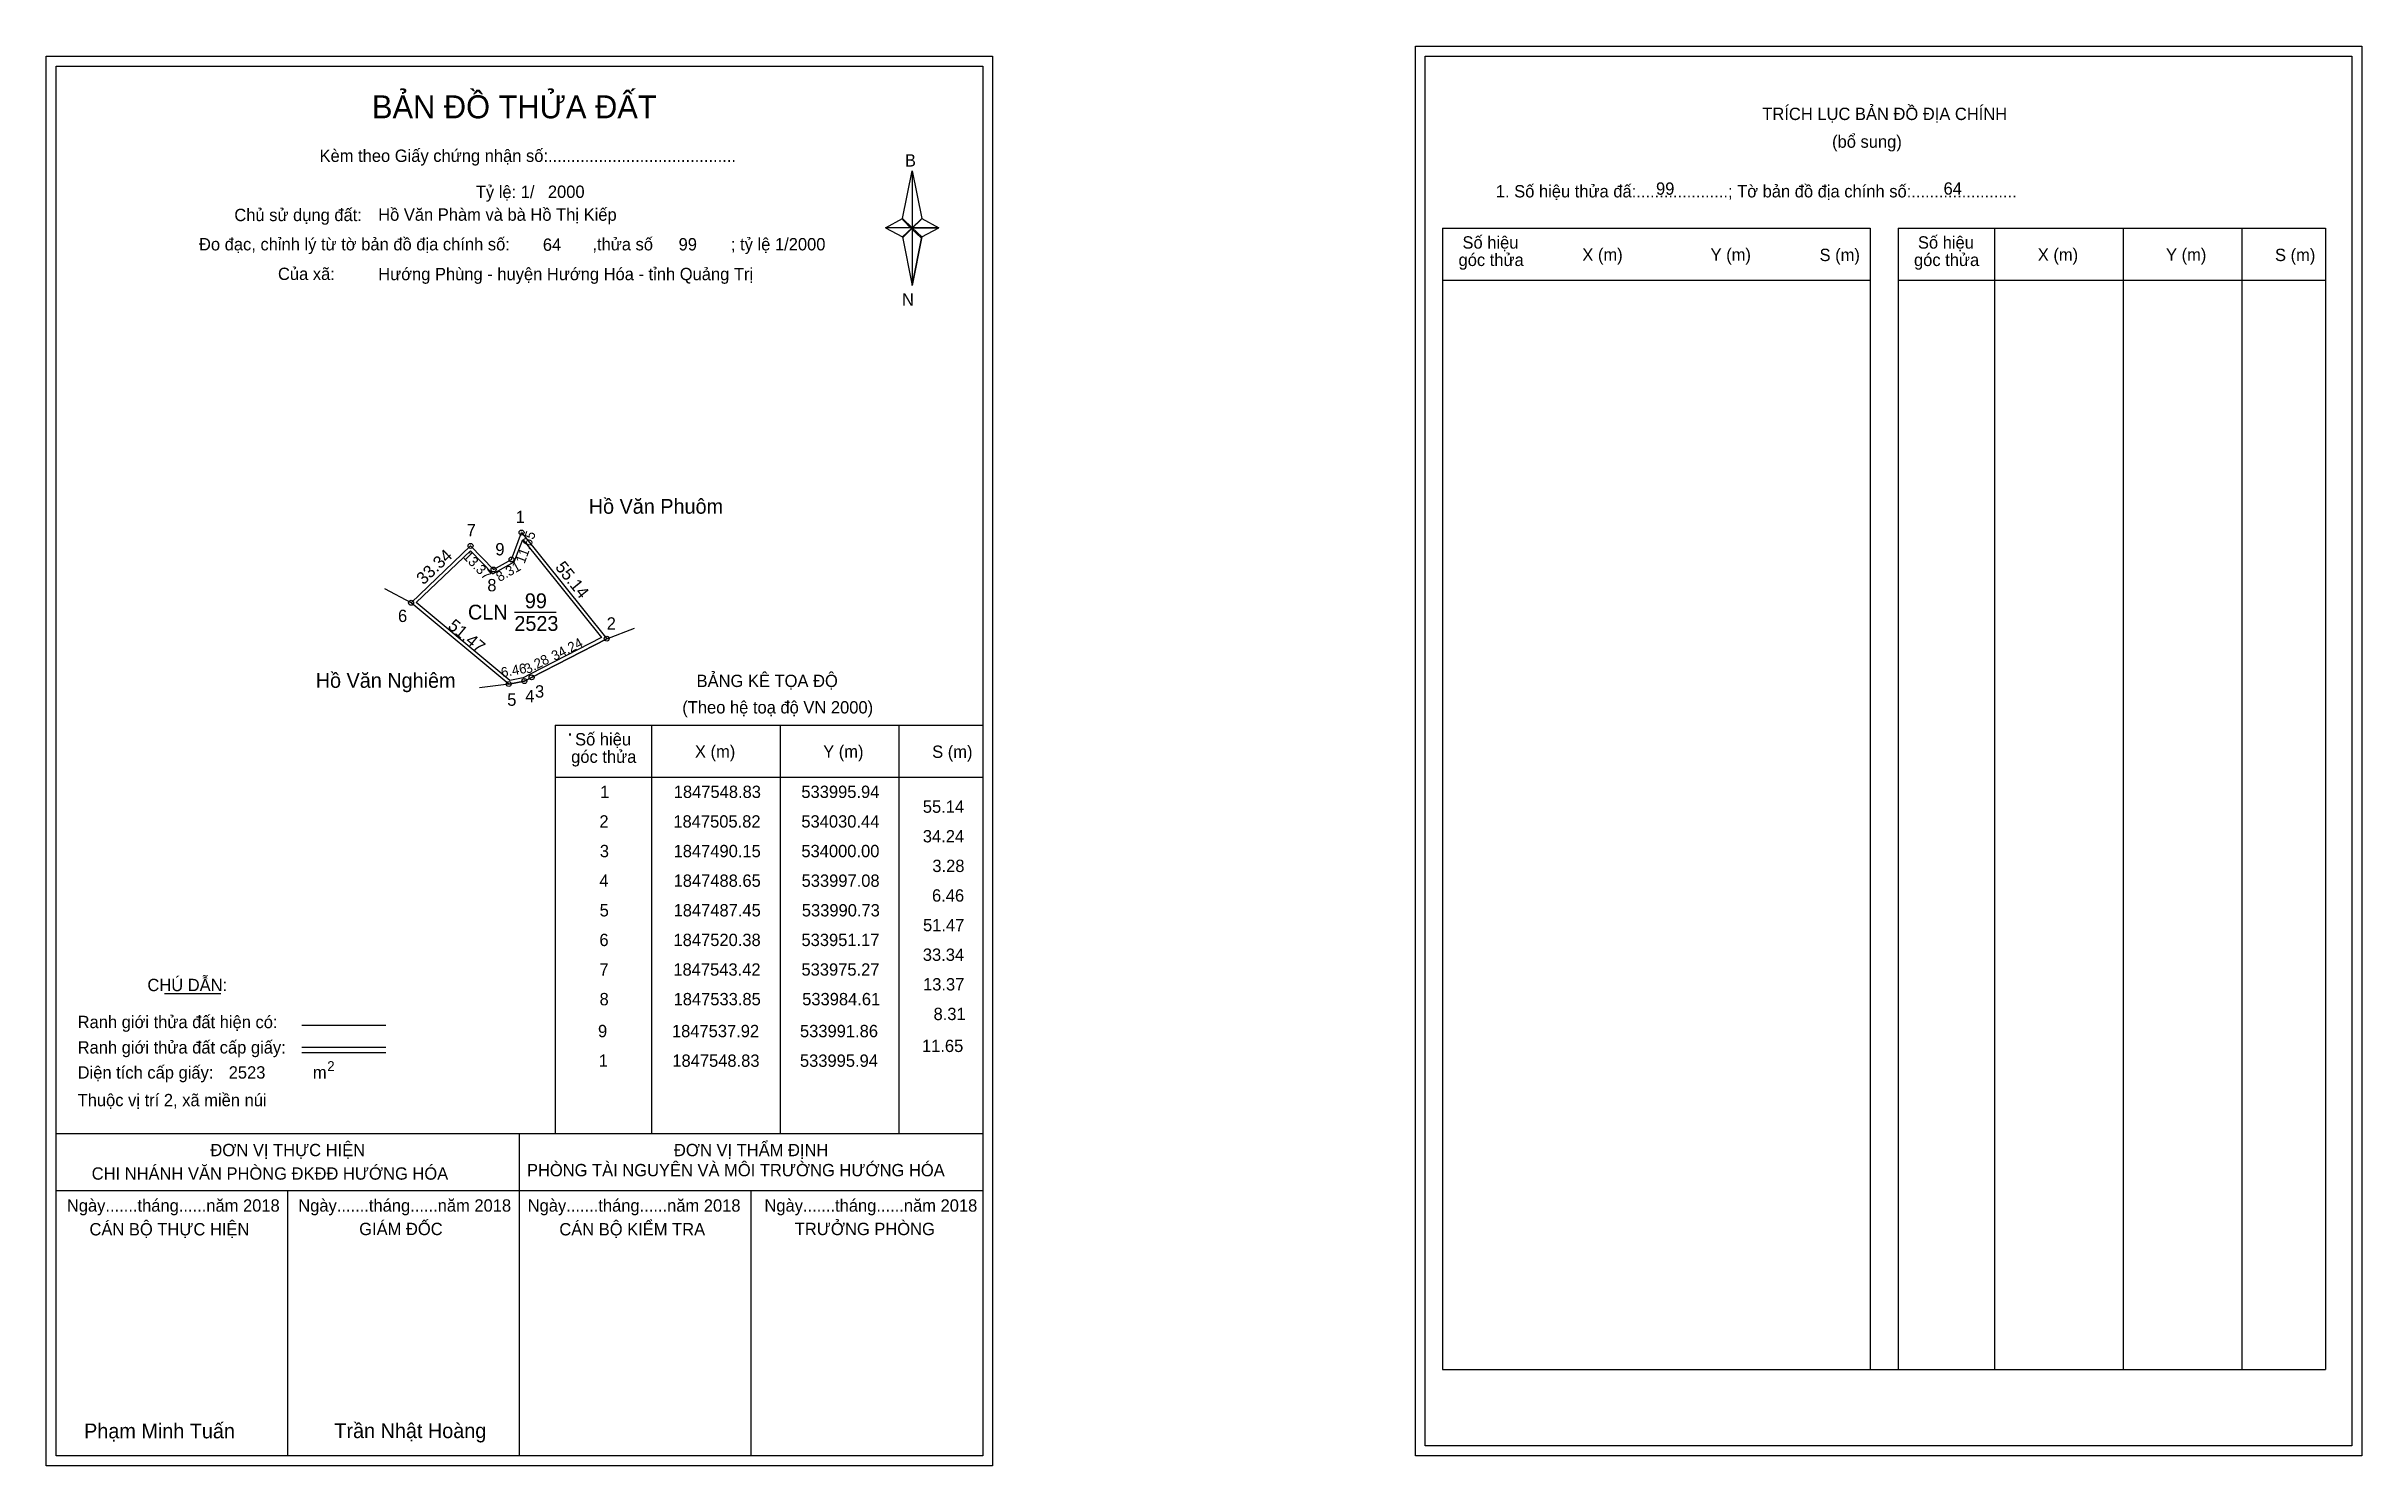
# Model space of a CAD drawing. Extents: x 533803 to 534741, y 1847171 to 1847746.
import ezdxf

# ---------------------------------------------------------------- set-up
doc = ezdxf.new("R2010")
doc.units = 0
for name, color, linetype in [('Level 1', 7, 'Continuous'), ('Level 10', 7, 'Continuous'), ('Level 11', 7, 'Continuous'), ('Level 13', 7, 'Continuous'), ('Level 27', 7, 'Continuous'), ('Level 3', 7, 'Continuous'), ('Level 36', 7, 'Continuous'), ('Level 49', 7, 'Continuous'), ('Level 53', 7, 'Continuous'), ('Level 55', 7, 'Continuous'), ('Level 6', 7, 'Continuous'), ('Level 60', 7, 'Continuous'), ('Level 63', 7, 'Continuous'), ('Level 9', 7, 'Continuous')]:
    doc.layers.add(name, color=color, linetype=linetype)

msp = doc.modelspace()

# ---------------------------------------------------------------- linework, layer by layer
at = {"layer": 'Level 1'}
for p, q in [((533807.4, 1847737.87), (533807.4, 1847737.87)), ((534362.04, 1847741.87), (534362.04, 1847741.87)), ((534150.24, 1847676.1), (534154.18, 1847695.38)), ((534154.18, 1847695.38), (534154.18, 1847672.33)), ((534154.18, 1847695.38), (534158.11, 1847676.1)), ((534143.35, 1847672.33), (534150.24, 1847676.1)), ((534150.24, 1847676.1), (534154.18, 1847672.33)), ((534153.88, 1847671.9), (534150.24, 1847675.66)), ((534154.18, 1847672.33), (534150.24, 1847668.65)), ((534153.88, 1847671.9), (534150.24, 1847668.21)), ((534150.24, 1847668.21), (534153.88, 1847671.9)), ((534157.82, 1847675.66), (534153.88, 1847671.9)), ((534153.88, 1847671.9), (534157.82, 1847675.66)), ((534157.82, 1847668.21), (534153.88, 1847671.9)), ((534158.11, 1847676.1), (534154.18, 1847672.33)), ((534154.18, 1847672.33), (534154.18, 1847648.93)), ((534154.18, 1847672.33), (534165, 1847672.33)), ((534154.18, 1847672.33), (534158.11, 1847668.65)), ((534158.11, 1847668.65), (534165, 1847672.33)), ((534369.11, 1847672.16), (534542.31, 1847672.16)), ((534542.31, 1847672.16), (534542.31, 1847209.63)), ((534553.62, 1847672.16), (534726.83, 1847672.16)), ((534592.8, 1847209.63), (534592.8, 1847672.16)), ((534644.95, 1847209.63), (534644.95, 1847672.16)), ((534692.89, 1847672.16), (534692.89, 1847209.63)), ((534726.83, 1847672.16), (534726.83, 1847209.63)), ((534150.24, 1847668.65), (534154.18, 1847648.93)), ((534158.11, 1847668.65), (534154.18, 1847648.93)), ((534369.11, 1847651.1), (534542.31, 1847651.1)), ((534553.62, 1847651.1), (534726.83, 1847651.1)), ((534009.59, 1847470.83), (534182.79, 1847470.83)), ((534048.77, 1847305.16), (534048.77, 1847470.83)), ((534100.91, 1847305.16), (534100.91, 1847470.83)), ((534148.85, 1847470.83), (534148.85, 1847305.16)), ((534009.59, 1847449.78), (534182.79, 1847449.78)), ((533851.23, 1847362), (533874.04, 1847362)), ((533906.96, 1847349.19), (533940.99, 1847349.19)), ((533906.96, 1847340.29), (533940.99, 1847340.29)), ((533906.96, 1847338.1), (533940.99, 1847338.1)), ((534021.05, 1847305.16), (533807.39, 1847305.16)), ((534182.79, 1847305.16), (533973.11, 1847305.16)), ((533995.09, 1847174.72), (533995.09, 1847305.16)), ((534182.79, 1847282.06), (533807.39, 1847282.06)), ((533901.24, 1847174.72), (533901.24, 1847282.06)), ((534088.94, 1847174.72), (534088.94, 1847282.06)), ((534369.11, 1847209.63), (534726.83, 1847209.63)), ((534182.79, 1847174.72), (534182.79, 1847174.72)), ((534737.44, 1847178.72), (534737.44, 1847178.72))]:
    msp.add_line(p, q, dxfattribs=at)
for points in [[(534150.24, 1847676.1), (534154.18, 1847695.38), (534154.18, 1847672.33)], [(534143.35, 1847672.33), (534150.24, 1847668.65), (534154.18, 1847672.33)], [(534154.18, 1847672.33), (534158.11, 1847676.1), (534165, 1847672.33)], [(534154.18, 1847672.33), (534154.18, 1847648.93), (534158.11, 1847668.65)]]:
    msp.add_lwpolyline(points, close=True, dxfattribs=at)
at = {"layer": 'Level 10'}
for p, q in [((533991.86, 1847537.92), (533995.94, 1847548.83)), ((533990.73, 1847487.45), (533951.17, 1847520.38)), ((534000, 1847490.15), (534030.44, 1847505.82)), ((533990.73, 1847487.45), (533997.08, 1847488.65)), ((533997.08, 1847488.65), (534000, 1847490.15))]:
    msp.add_line(p, q, dxfattribs=at)
for points in [[(533990.73, 1847487.45), (533951.17, 1847520.38), (533975.27, 1847543.42), (533984.61, 1847533.85), (533991.86, 1847537.92), (533995.94, 1847548.83), (534030.44, 1847505.82), (534000, 1847490.15), (533997.08, 1847488.65)], [(533991.12, 1847488.95), (533953.27, 1847520.45), (533975.24, 1847541.45), (533984.36, 1847532.1), (533992.99, 1847536.95), (533996.39, 1847546.03), (534028.28, 1847506.28), (533999.36, 1847491.4), (533996.62, 1847489.99)]]:
    msp.add_lwpolyline(points, close=True, dxfattribs=at)
at = {"layer": 'Level 11'}
for centre in [(533995.94, 1847548.83), (533975.27, 1847543.42), (533991.86, 1847537.92), (533984.61, 1847533.85), (533951.17, 1847520.38), (534030.44, 1847505.82), (534000, 1847490.15), (533990.73, 1847487.45), (533990.73, 1847487.45), (533997.08, 1847488.65)]:
    msp.add_circle(centre, 1, dxfattribs=at)
at = {"layer": 'Level 27'}
for p, q in [((533951.17, 1847520.38), (533940.6, 1847526.06)), ((534030.44, 1847505.82), (534041.67, 1847510.06)), ((533990.73, 1847487.45), (533978.83, 1847485.92))]:
    msp.add_line(p, q, dxfattribs=at)
at = {"layer": 'Level 3'}
for p, q in [((534369.11, 1847672.16), (534369.11, 1847209.63)), ((534553.62, 1847672.16), (534553.62, 1847209.63)), ((534009.59, 1847470.83), (534009.59, 1847305.16))]:
    msp.add_line(p, q, dxfattribs=at)
at = {"layer": 'Level 63'}
for points in [[(534358.05, 1847745.87), (534741.45, 1847745.87), (534741.45, 1847174.72), (534358.05, 1847174.72)], [(533803.39, 1847741.87), (534186.79, 1847741.87), (534186.79, 1847170.72), (533803.39, 1847170.72)], [(533807.39, 1847737.87), (534182.79, 1847737.87), (534182.79, 1847174.72), (533807.39, 1847174.72)], [(534362.05, 1847741.87), (534737.45, 1847741.87), (534737.45, 1847178.72), (534362.05, 1847178.72)]]:
    msp.add_lwpolyline(points, close=True, dxfattribs=at)
at = {"layer": 'Level 9'}
msp.add_line((533993.02, 1847516.59), (534010.02, 1847516.59), dxfattribs=at)

# ---------------------------------------------------------------- texts
at = {"layer": 'Level 1'}
for s, height, p in [('BẢN ĐỒ THỬA ĐẤT', 9.3313, (533935.33, 1847716.68)), ('TRÍCH LỤC BẢN ĐỒ ĐỊA CHÍNH', 5, (534498.63, 1847715.99)), ('(bổ sung)', 5, (534526.88, 1847704.75)), ('Kèm theo Giấy chứng nhận số:.........................................', 5, (533914.09, 1847699.02)), ('B', 5, (534151.26, 1847697.14)), ('1. Số hiệu thửa đấ:....................; Tờ bản đồ địa chính số:.......................', 5, (534390.66, 1847684.63)), ('Chủ sử dụng đất:', 5, (533879.57, 1847675.03)), ('Số hiệu', 5, (534377.14, 1847663.89)), ('Số hiệu', 5, (534561.66, 1847663.89)), ('Đo đạc, chỉnh lý từ tờ bản đồ địa chính số:                  ,thửa số                 ; tỷ lệ 1/2000', 5, (533865.26, 1847663.17)), ('góc thửa', 5, (534375.55, 1847656.83)), ('X (m)', 5, (534425.7, 1847658.94)), ('Y (m)', 5, (534477.66, 1847658.94)), ('S (m)', 5, (534521.81, 1847658.84)), ('góc thửa', 5, (534560.07, 1847656.83)), ('X (m)', 5, (534610.22, 1847658.94)), ('Y (m)', 5, (534662.17, 1847658.94)), ('S (m)', 5, (534706.33, 1847658.84)), ('Của xã:', 5, (533897.25, 1847651.17)), ('N', 5, (534150.06, 1847640.8)), ('BẢNG KÊ TỌA ĐỘ', 5, (534066.85, 1847486.24)), ('(Theo hệ toạ độ VN 2000)', 5, (534061.05, 1847475.52)), ('Số hiệu', 5, (534017.62, 1847462.57)), ('X (m)', 5, (534066.18, 1847457.62)), ('Y (m)', 5, (534118.13, 1847457.62)), ('S (m)', 5, (534162.29, 1847457.52)), ('góc thửa', 5, (534016.03, 1847455.51)), ('CHÚ DẪN:', 5, (533844.35, 1847363.01)), ('Ranh giới thửa đất hiện có:', 5, (533816.09, 1847348.01)), ('Ranh giới thửa đất cấp giấy:', 5, (533816.09, 1847337.73)), ('Diện tích cấp giấy:', 5, (533816.09, 1847327.57)), ('m', 5, (533911.4, 1847327.61)), ('2', 4, (533917.2, 1847330.63)), ('Thuộc vị trí 2, xã miền núi', 5, (533816.09, 1847316.37)), ('ĐƠN VỊ THỰC HIỆN', 5, (533869.86, 1847296.13)), ('PHÒNG TÀI NGUYÊN VÀ MÔI TRƯỜNG HƯỚNG HÓA', 5, (533998.12, 1847287.99)), ('ĐƠN VỊ THẨM ĐỊNH', 5, (534057.67, 1847296.13)), ('CHI NHÁNH VĂN PHÒNG ĐKĐĐ HƯỚNG HÓA', 5, (533821.78, 1847286.61)), ('Ngày.......tháng......năm 2018', 5, (533811.73, 1847273.66)), ('Ngày.......tháng......năm 2018', 5, (533905.47, 1847273.66)), ('Ngày.......tháng......năm 2018', 5, (533998.42, 1847273.66)), ('Ngày.......tháng......năm 2018', 5, (534094.34, 1847273.66)), ('CÁN BỘ THỰC HIỆN', 5, (533820.89, 1847264.03)), ('GIÁM ĐỐC', 5, (533930.16, 1847264.15)), ('CÁN BỘ KIỂM TRA', 5, (534011.24, 1847264.03)), ('TRƯỞNG PHÒNG', 5, (534106.62, 1847264.15)), ('Phạm Minh Tuấn', 6, (533818.71, 1847181.8)), ('Trần Nhật Hoàng', 6, (533920.1, 1847181.9))]:
    msp.add_text(s, height=height, dxfattribs=at).set_placement(p)
at = {"layer": 'Level 11'}
msp.add_text('Tỷ lệ: 1/', height=5, dxfattribs=at).set_placement((533977.41, 1847684.39))
at = {"layer": 'Level 13'}
for s, p in [('CLN', (533974.23, 1847513.59)), ('99', (533997.27, 1847518.19)), ('2523', (533993.02, 1847508.99))]:
    msp.add_text(s, height=6, dxfattribs=at).set_placement(p)
at = {"layer": 'Level 36'}
msp.add_text('.', height=6, dxfattribs=at).set_placement((534014.49, 1847466.53))
at = {"layer": 'Level 49'}
for s, height, rotation, p in [('11.65', 4, 69.49577, (533997.11, 1847535.96)), ('33.34', 5, 43.71185, (533956.2, 1847527.4)), ('13.37', 4, 314.30315, (533971.89, 1847538.86)), ('8.31', 4, 29.30895, (533986.99, 1847528.76)), ('55.14', 5, 308.73446, (534009.32, 1847534.71)), ('51.47', 5, 320.22578, (533965.71, 1847510.36)), ('34.24', 4, 27.23865, (534009.29, 1847496.73)), ('6.46', 4, 10.70135, (533987.98, 1847490.1)), ('3.28', 4, 27.1895, (533998.27, 1847491.42))]:
    msp.add_text(s, height=height, rotation=rotation, dxfattribs=at).set_placement(p)
at = {"layer": 'Level 53'}
for s, p in [('1', (534027.78, 1847441.28)), ('1847548.83', (534057.6, 1847441.28)), ('533995.94', (534109.3, 1847441.28)), ('55.14', (534158.51, 1847435.28)), ('2', (534027.48, 1847429.28)), ('1847505.82', (534057.44, 1847429.28)), ('534030.44', (534109.3, 1847429.28)), ('34.24', (534158.51, 1847423.28)), ('3', (534027.64, 1847417.28)), ('1847490.15', (534057.53, 1847417.28)), ('534000.00', (534109.31, 1847417.28)), ('3.28', (534162.37, 1847411.28)), ('4', (534027.46, 1847405.28)), ('1847488.65', (534057.53, 1847405.28)), ('533997.08', (534109.39, 1847405.28)), ('5', (534027.57, 1847393.28)), ('1847487.45', (534057.53, 1847393.28)), ('533990.73', (534109.48, 1847393.28)), ('6.46', (534162.23, 1847399.28)), ('51.47', (534158.59, 1847387.28)), ('6', (534027.47, 1847381.28)), ('1847520.38', (534057.5, 1847381.28)), ('533951.17', (534109.34, 1847381.28)), ('33.34', (534158.51, 1847375.28)), ('7', (534027.49, 1847369.28)), ('1847543.42', (534057.44, 1847369.28)), ('533975.27', (534109.34, 1847369.28)), ('8', (534027.54, 1847357.28)), ('1847533.85', (534057.53, 1847357.28)), ('533984.61', (534109.63, 1847357.28)), ('13.37', (534158.59, 1847363.28)), ('8.31', (534162.85, 1847351.28)), ('9', (534026.91, 1847344.34)), ('1847537.92', (534056.86, 1847344.34)), ('533991.86', (534108.74, 1847344.34)), ('11.65', (534158.16, 1847338.34)), ('1', (534027.2, 1847332.34)), ('1847548.83', (534057.02, 1847332.34)), ('533995.94', (534108.72, 1847332.34))]:
    msp.add_text(s, height=5, dxfattribs=at).set_placement(p)
at = {"layer": 'Level 55'}
for s, height, p in [('1', 0.8, (533995.72, 1847548.83)), ('87', 0.22, (533995.78, 1847548.61)), ('7', 0.8, (533975, 1847543.42)), ('87', 0.22, (533975.11, 1847543.2)), ('9', 0.8, (533991.59, 1847537.92)), ('87', 0.22, (533991.7, 1847537.7)), ('8', 0.8, (533984.35, 1847533.85)), ('87', 0.22, (533984.45, 1847533.63)), ('6', 0.8, (533950.9, 1847520.38)), ('115', 0.22, (533950.94, 1847520.16)), ('115', 0.22, (533950.94, 1847520.16)), ('87', 0.22, (533951.01, 1847520.16)), ('2', 0.8, (534030.17, 1847505.82)), ('87', 0.22, (534030.28, 1847505.6)), ('0', 0.22, (534030.36, 1847505.6)), ('0', 0.22, (534030.36, 1847505.6)), ('3', 0.8, (533999.75, 1847490.15)), ('5', 0.8, (533990.47, 1847487.45)), ('115', 0.22, (533990.5, 1847487.23)), ('115', 0.22, (533990.5, 1847487.23)), ('0', 0.22, (533990.65, 1847487.23)), ('0', 0.22, (533990.65, 1847487.23)), ('4', 0.8, (533996.8, 1847488.65)), ('0', 0.22, (533997, 1847488.43)), ('0', 0.22, (533997, 1847488.43)), ('0', 0.22, (533999.92, 1847489.93)), ('0', 0.22, (533999.92, 1847489.93))]:
    msp.add_text(s, height=height, dxfattribs=at).set_placement(p)
at = {"layer": 'Level 6'}
for s, p in [('2000', (534006.6, 1847684.43)), ('99', (534455.56, 1847685.71)), ('64', (534572.05, 1847685.75)), ('Hồ Văn Phàm và bà Hồ Thị Kiếp', (533937.84, 1847675.17)), ('64', (534004.57, 1847662.99)), ('99', (534059.56, 1847663.15)), ('Hướng Phùng - huyện Hướng Hóa - tỉnh Quảng Trị', (533937.87, 1847651.09)), ('2523', (533877.28, 1847327.58))]:
    msp.add_text(s, height=5, dxfattribs=at).set_placement(p)
at = {"layer": 'Level 60'}
for s, p in [('Hồ Văn Phuôm', (534023.16, 1847556.46)), ('Hồ Văn Nghiêm', (533912.55, 1847485.92))]:
    msp.add_text(s, height=6, dxfattribs=at).set_placement(p)
at = {"layer": 'Level 9'}
for s, p in [('1', (533993.53, 1847552.65)), ('7', (533973.7, 1847547.32)), ('9', (533985.31, 1847539.58)), ('8', (533982.06, 1847525.02)), ('6', (533945.88, 1847512.58)), ('2', (534030.43, 1847509.49)), ('5', (533990.13, 1847478.63)), ('4', (533997.44, 1847480.1)), ('3', (534001.39, 1847481.96))]:
    msp.add_text(s, height=5, dxfattribs=at).set_placement(p)

doc.saveas('drawing.dxf')
